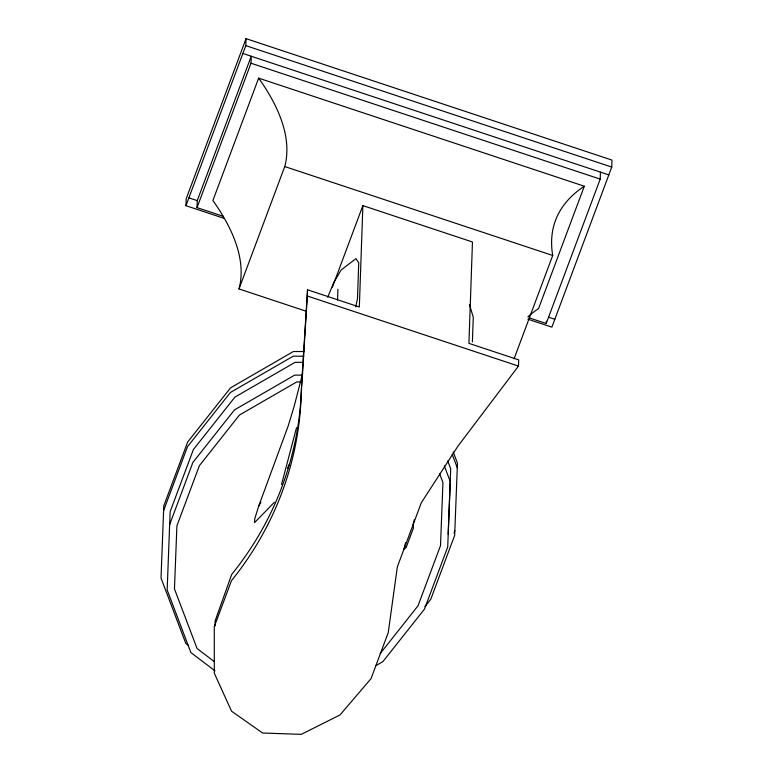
<?xml version="1.0" encoding="UTF-8"?>
<svg xmlns="http://www.w3.org/2000/svg" width="773" height="773" viewBox="0 0 773 773"><rect width="100%" height="100%" fill="white"/><g stroke="black" fill="none" stroke-linecap="round" stroke-linejoin="round"><path stroke-width="1.16" d="M223.697 218.218L185.964 205.686L186.206 198.7L246.046 38.65L611.984 160.088L611.743 167.074L551.903 327.134L527.891 319.162M197.018 207.618L197.26 200.632L251.244 56.245L251.003 63.231L197.018 207.618L223.349 216.363M185.964 205.686L245.795 45.636L246.046 38.65M307.306 296.001L307.528 289.798L359.339 306.987L362.875 205.618L472.467 241.988L468.921 343.357L518.693 359.87L518.48 366.083L457.954 446.137L421.314 502.74L397.332 566.889L388.239 632.633L371.03 678.646L340.014 714.948L301.315 734.35L262.617 733.017L231.562 711.199L214.314 673.235L214.295 626.632L231.494 580.62A346.323 324.389 2 0 0 301.219 394.124L307.306 296.001L518.48 366.083M337.54 299.992L337.917 289.237M472.4 341.879L473.269 317.191L469.443 304.504M529.041 317.809L546.211 323.51L546.298 321.181M546.211 323.51L600.196 179.114L600.437 172.128M448.166 534.162L450.698 468.709L447.731 460.872M307.528 289.798L301.431 387.911A346.323 324.389 2 0 1 231.707 574.407L215.078 621.048L215.155 625.869M355.696 306.804L357.493 298.707L358.74 262.772L355.957 258.655L341.26 269.854L333.955 282.116L327.704 297.228M281.517 484.536L296.513 427.653M405.661 542.646L403.883 549.39L406.144 547.506L413.478 527.911L412.956 525.109L414.434 519.485M302.687 373.34L294.242 406.009L288.242 425.797L258.607 506.402L254.694 518.992L254.559 522.654L274.405 502.218M527.891 316.833A535.67 179.007 20.5 0 1 538.559 308.601L584.311 186.216L258.646 78.141L212.894 200.526A535.67 179.007 20.5 0 1 239.002 288.938L306.562 311.364M239.002 288.938L284.754 166.562A535.67 179.007 20.5 0 0 258.646 78.141M163.625 510.528L187.501 446.678L230.402 392.491L293.209 356.189L303.934 356.189M169.693 524.509L192.902 462.409L234.47 409.903L294.648 375.127L302.61 375.127M332.429 287.054L362.875 205.618M287.624 468.206L288.841 464.94M514.084 358.778L552.705 255.476A535.67 179.007 20.5 0 1 584.311 186.216M454.002 532.926L454.833 530.684M258.607 506.402L260.907 502.199M380.152 653.649L418.009 605.829L440.504 545.661L442.948 482.536L439.528 473.54M424.889 606.66L430.803 599.191L454.669 535.341L457.452 463.124L453.171 451.857M375.668 665.766L382.935 661.572L424.503 609.076L447.722 546.965L450.253 481.511L444.311 465.858M304.214 351.531L293.373 351.531L230.567 387.833L187.665 442.021L163.789 505.871L161.016 578.078L185.82 643.455L188.68 645.619M303.055 362.324L295.093 362.324L234.924 397.1L193.356 449.596L170.137 511.697L167.161 589.963L190.912 652.596L214.971 670.829M301.238 381.93L296.735 381.93L239.485 415.014L199.395 465.655L176.901 525.814L174.466 588.939L197.067 648.528L214.16 661.485M245.795 45.636L611.743 167.074M242.867 53.472L608.815 174.911M251.003 63.231L600.196 179.114M284.754 166.562L552.705 255.476M188.892 197.859L197.26 200.632M548.55 317.21L554.83 319.297M452.157 454.253L457.287 467.781"/></g></svg>
